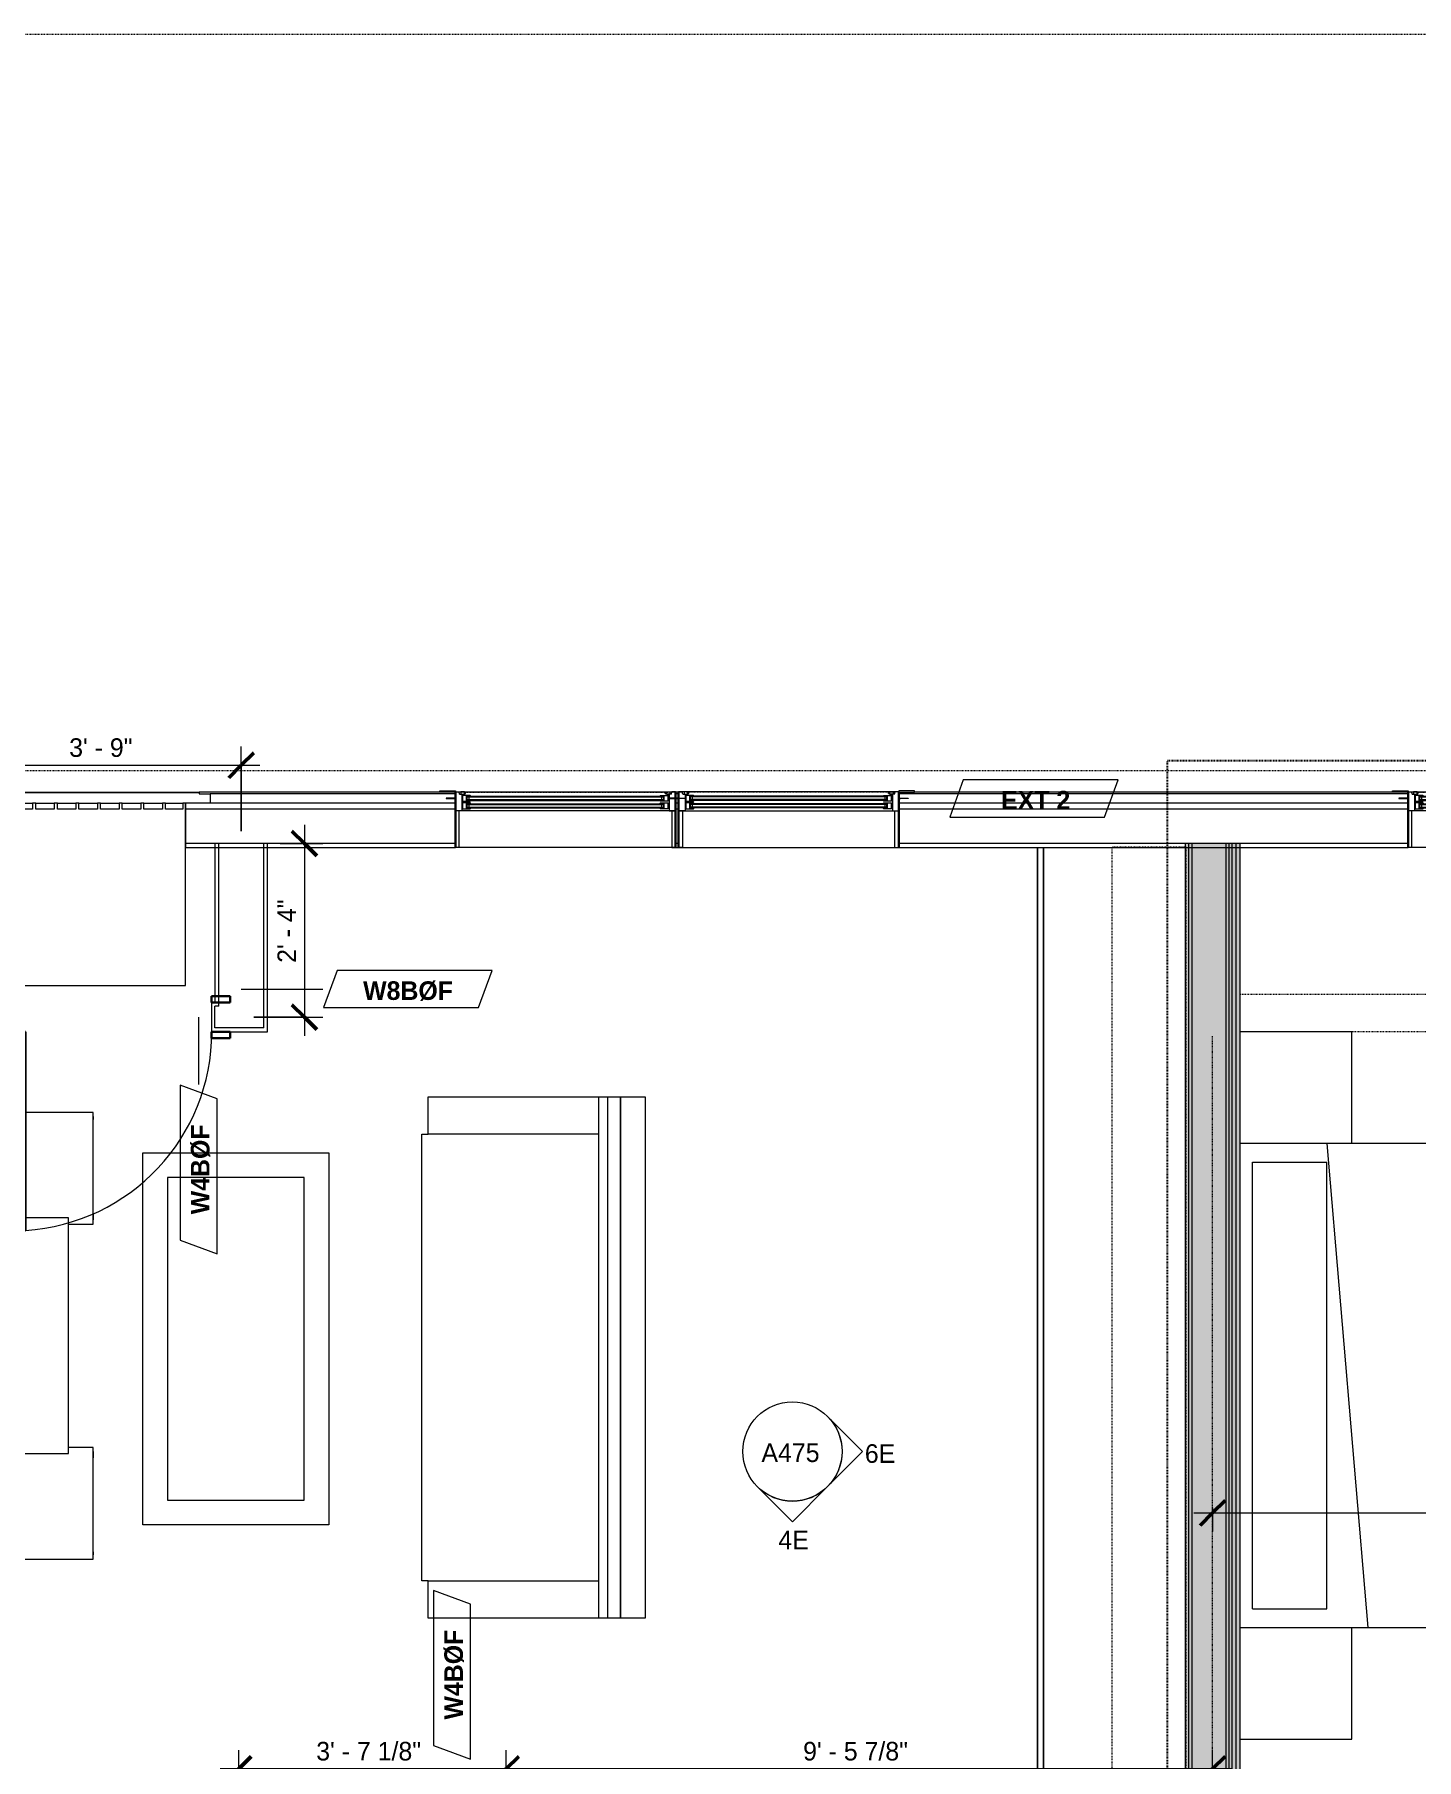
# Model space of a CAD drawing. Header units: inches. Extents: x -4010 to -1814, y 9846 to 12241.
# Drawn here: x -3125.5 to -2902.6, y 11962.7 to 12240.7 of the extents above; entities that cross this region are included whole.
import ezdxf

# ---------------------------------------------------------------- set-up
doc = ezdxf.new("R2010")
doc.units = ezdxf.units.IN
doc.header["$MEASUREMENT"] = 0
for name, pattern in [('Aligning Line 1_8_', [0.25, 0.125, -0.125]), ('Aligning Line 1_8__2_', [0.25, 0.125, -0.125]), ('Dash', [0.25, 0.125, -0.125]), ('Dash 3_32_', [0.1875, 0.09375, -0.09375]), ('Dash_2_', [0.25, 0.125, -0.125])]:
    doc.linetypes.add(name, pattern=pattern)
for name, color, linetype, lineweight in [('0-1', 7, 'Continuous', 5), ('0-2', 7, 'Continuous', 9), ('A-ANNO-DIMS', 211, 'Continuous', 9), ('A-ANNO-DIMS-32', 211, 'Continuous', 9), ('A-DETL-1', 90, 'Dash 3_32_', 18), ('A-DETL-GENF-HDLN-1', 7, 'Dash', 9), ('A-DETL-GENF-HDLN-2', 1, 'Continuous', 18), ('A-DOOR-3', 31, 'Continuous', 9), ('A-DOOR-4', 31, 'Continuous', 30), ('A-DOOR-FRAM-3', 31, 'Continuous', 30), ('A-GENM-1', 7, 'Continuous', 9), ('A-GLAZ', 151, 'Continuous', 18), ('A-GLAZ-1', 10, 'Continuous', 30), ('A-GLAZ-2', 7, 'Continuous', 9), ('A-WALL', 113, 'Continuous', 18), ('A-WALL-1', 7, 'Continuous', 9), ('A-WALL-2', 250, 'Continuous', 18), ('A-WALL-3', 113, 'Continuous', 9), ('A-WALL-IDEN', 211, 'Continuous', 9), ('G-ANNO-SYMB', 111, 'Aligning Line 1_8_', 9), ('G-ANNO-SYMB-2', 147, 'Aligning Line 1_8__2_', 9), ('G-ANNO-SYMB-3', 111, 'Continuous', 9), ('I-FURN', 30, 'Continuous', 9), ('I-FURN-HDLN', 30, 'Dash', 9), ('I-WALL-1', 21, 'Continuous', 18), ('I-WALL-2', 241, 'Continuous', 5), ('I-WALL-3', 7, 'Continuous', 9), ('I-WALL-4', 2, 'Continuous', 9), ('Q-CASE', 31, 'Continuous', 9), ('Q-CASE-HDLN', 31, 'Dash', 9)]:
    doc.layers.add(name, color=color, linetype=linetype, lineweight=lineweight)
doc.layers.add('0-4', color=50, linetype='Dash_2_')
doc.styles.add('Century Gothic', font='ufonts.com_century-gothic.ttf', dxfattribs={"height": 3})
doc.styles.add('Century Gothic_B_1', font='GOTHICB.TTF', dxfattribs={"height": 3})
doc.dimstyles.new('OD_1__HACK_2', dxfattribs={"dimscale": 12, "dimtxt": 3.132505, "dimasz": 0.333333, "dimexe": 0.25, "dimexo": 0.166667, "dimgap": 0.041667, "dimtad": 1, "dimdec": 4, "dimrnd": 0.0625, "dimzin": 3, "dimdsep": 46, "dimlunit": 4, "dimtxsty": 'Century Gothic', "dimblk1": 'OBLIQUE', "dimblk2": 'OBLIQUE', "dimsah": 1, "dimcen": 0.09, "dimdle": 0.25, "dimazin": 0, "dimtfac": 1, "dimtdec": 4, "dimtix": 1, "dimtmove": 0, "dimatfit": 3, "dimfxl": 1, "dimtvp": 1, "dimtfill": 1, "dimfrac": 2, "dimtolj": 1, "dimtzin": 0, "dimarcsym": 2})
doc.dimstyles.new('OD_1__HACK_2_1', dxfattribs={"dimscale": 12, "dimtxt": 3.132505, "dimasz": 0.333333, "dimexe": 0.25, "dimexo": 0.166667, "dimgap": 0.041667, "dimtad": 1, "dimdec": 4, "dimrnd": 0.0625, "dimzin": 3, "dimdsep": 46, "dimlunit": 4, "dimtxsty": 'Century Gothic', "dimblk1": 'OBLIQUE', "dimblk2": 'OBLIQUE', "dimsah": 1, "dimcen": 0.09, "dimdle": 0.25, "dimazin": 0, "dimtfac": 1, "dimtdec": 4, "dimtix": 1, "dimtmove": 0, "dimatfit": 3, "dimfxl": 1, "dimtvp": 1, "dimtfill": 1, "dimfrac": 2, "dimtolj": 1, "dimtzin": 0, "dimarcsym": 2})

# ---------------------------------------------------------------- blocks, each defined once
blk = doc.blocks.new('Window-Double_Hung-Marvin-Essential - ESDH3066 - 2nd Floor-3033825-UNIT PLANS - 2ND _ 3RD FLOOR')
at = {"layer": 'A-DETL-GENF-HDLN-1'}
blk.add_line((16.1, 4.47), (-16.5, 4.47), dxfattribs=at)
at = {"layer": 'A-DETL-GENF-HDLN-2'}
for p, q in [((-19.25, 3.48), (-19.25, 3.44)), ((-17.75, 3.48), (-19.25, 3.48)), ((-19.25, 3.44), (-17.9, 3.44)), ((-17.9, 3.44), (-17.9, 3.33)), ((-17.9, 3.33), (-17.75, 3.33)), ((-17.75, 4.53), (-17.16, 4.53)), ((-17.75, 4.53), (-17.75, 1.44)), ((-17.08, 4.12), (-17.16, 4.53)), ((-17.08, 4.12), (-16.19, 4.12)), ((-16.85, 4.5), (-16.85, 4.12)), ((-16.3, 4.5), (-16.85, 4.5)), ((-16.38, 4.02), (-16.72, 4.02)), ((-16.72, 4.02), (-16.72, 1.44)), ((-15.34, 3.94), (-16.56, 3.94)), ((-16.56, 3), (-16.56, 3.94)), ((-16.56, 3), (-15.34, 3)), ((-16.38, 4.12), (-16.38, 4.02)), ((-16.3, 4.26), (-16.3, 4.5)), ((-16.18, 4.26), (-16.3, 4.26)), ((-16.19, 4.22), (-16.1, 4.22)), ((-16.19, 4.12), (-16.19, 4.22)), ((-16.18, 4.47), (-16.1, 4.47)), ((-16.18, 4.47), (-16.18, 4.26)), ((-16.1, 4.22), (-16.1, 4.47)), ((-15.94, 3.12), (-15.94, 3.84)), ((-15.94, 3.84), (-15.28, 3.84)), ((-15.28, 3.12), (-15.94, 3.12)), ((-15.84, 3.13), (-15.84, 3.82)), ((-15.54, 3.26), (-15.54, 3.7)), ((-15.34, 3.94), (-15.28, 3.88)), ((-15.34, 3), (-15.28, 3.06)), ((-15.28, 3.84), (-15.28, 3.88)), ((-15.28, 3.06), (-15.28, 3.12)), ((15.34, 3.94), (15.28, 3.88)), ((15.28, 3.84), (15.28, 3.88)), ((15.94, 3.84), (15.28, 3.84)), ((15.28, 3.06), (15.28, 3.12)), ((15.28, 3.12), (15.94, 3.12)), ((15.34, 3), (15.28, 3.06)), ((15.34, 3.94), (16.56, 3.94)), ((16.56, 3), (15.34, 3)), ((15.54, 3.26), (15.54, 3.7)), ((15.84, 3.13), (15.84, 3.82)), ((15.94, 3.12), (15.94, 3.84)), ((16.18, 4.47), (16.1, 4.47)), ((16.1, 4.22), (16.1, 4.47)), ((16.19, 4.22), (16.1, 4.22)), ((16.18, 4.47), (16.18, 4.26)), ((16.18, 4.26), (16.3, 4.26)), ((16.19, 4.12), (16.19, 4.22)), ((17.08, 4.12), (16.19, 4.12)), ((16.3, 4.26), (16.3, 4.5)), ((16.3, 4.5), (16.85, 4.5)), ((16.38, 4.12), (16.38, 4.02)), ((16.38, 4.02), (16.72, 4.02)), ((16.56, 3), (16.56, 3.94)), ((16.72, 4.02), (16.72, 1.44)), ((16.85, 4.5), (16.85, 4.12)), ((17.08, 4.12), (17.16, 4.53)), ((17.75, 4.53), (17.16, 4.53)), ((17.75, 4.53), (17.75, 1.44)), ((17.75, 3.48), (19.25, 3.48)), ((17.9, 3.33), (17.75, 3.33)), ((17.9, 3.44), (17.9, 3.33)), ((19.25, 3.44), (17.9, 3.44)), ((19.25, 3.48), (19.25, 3.44)), ((-16.72, 1.44), (-17.75, 1.44)), ((-17.13, 1.41), (-17.13, -4.44)), ((-15.34, 2.72), (-16.56, 2.72)), ((-16.56, 1.78), (-16.56, 2.72)), ((-16.56, 1.78), (-15.34, 1.78)), ((-15.94, 1.9), (-15.94, 2.62)), ((-15.94, 2.62), (-15.28, 2.62)), ((-15.28, 1.9), (-15.94, 1.9)), ((-15.84, 1.91), (-15.84, 2.6)), ((-15.54, 2.04), (-15.54, 2.48)), ((-15.34, 2.72), (-15.28, 2.66)), ((-15.34, 1.78), (-15.28, 1.84)), ((-15.28, 2.62), (-15.28, 2.66)), ((-15.28, 1.84), (-15.28, 1.9)), ((15.34, 2.72), (15.28, 2.66)), ((15.28, 2.62), (15.28, 2.66)), ((15.94, 2.62), (15.28, 2.62)), ((15.28, 1.84), (15.28, 1.9)), ((15.28, 1.9), (15.94, 1.9)), ((15.34, 1.78), (15.28, 1.84)), ((15.34, 2.72), (16.56, 2.72)), ((16.56, 1.78), (15.34, 1.78)), ((15.54, 2.04), (15.54, 2.48)), ((15.84, 1.91), (15.84, 2.6)), ((15.94, 1.9), (15.94, 2.62)), ((16.56, 1.78), (16.56, 2.72)), ((16.72, 1.44), (17.75, 1.44)), ((17.12, -4.44), (17.12, 1.41)), ((-17.13, -4.44), (-17.75, -4.44)), ((17.12, -4.44), (17.75, -4.44))]:
    blk.add_line(p, q, dxfattribs=at)
at = {"layer": 'A-GLAZ'}
for p, q in [((15.84, 3.82), (-15.84, 3.82)), ((15.84, 3.7), (-15.84, 3.7)), ((15.84, 3.26), (-15.84, 3.26)), ((15.84, 3.13), (-15.84, 3.13)), ((15.84, 2.6), (-15.84, 2.6)), ((15.84, 2.48), (-15.84, 2.48)), ((15.84, 2.04), (-15.84, 2.04)), ((15.84, 1.91), (-15.84, 1.91))]:
    blk.add_line(p, q, dxfattribs=at)
at = {"layer": 'A-GLAZ-1'}
for p, q in [((-17.75, 4.53), (-17.75, 1.44)), ((17.75, 1.44), (17.75, 4.53)), ((-17.75, 1.41), (-17.75, -4.44)), ((17.75, -4.44), (17.75, 1.41))]:
    blk.add_line(p, q, dxfattribs=at)
at = {"layer": 'A-GLAZ-2'}
for p, q in [((17.75, 4.53), (-17.75, 4.53)), ((20.27, 4.69), (17.75, 4.69)), ((17.75, 4.69), (17.75, 4.53)), ((17.75, 4.44), (20.27, 4.44)), ((20.27, 4.44), (20.27, 4.69)), ((-17.75, 1.44), (17.75, 1.44)), ((-17.75, -4.44), (17.75, -4.44))]:
    blk.add_line(p, q, dxfattribs=at)
blk = doc.blocks.new('Perforated Panel at Magic-Pak - hvac panel - 3rd floor-2505074-UNIT PLANS - 2ND _ 3RD FLOOR')
at = {"layer": 'A-GLAZ-2'}
for p, q in [((-19.01, -4.37), (19.01, -4.37)), ((-19.01, -4.44), (-19.01, -4.37)), ((19.01, -4.44), (-19.01, -4.44)), ((19.01, -4.37), (19.01, -4.44))]:
    blk.add_line(p, q, dxfattribs=at)
blk = doc.blocks.new('V-Series_EWC4_SPVU_RFA_2015 - 2ND AND 3RD FLOOR-2226480-UNIT PLANS - 2ND _ 3RD FLOOR')
at = {"layer": 'A-GENM-1'}
for p, q in [((-3829.54, 11737.59), (-3858.97, 11737.59)), ((-3858.97, 11737.59), (-3858.97, 11737.15)), ((-3858.97, 11734.36), (-3858.97, 11737.15)), ((-3858.97, 11737.15), (-3857.97, 11737.15)), ((-3857.97, 11737.15), (-3857.97, 11734.36)), ((-3829.54, 11709.71), (-3829.54, 11737.59)), ((-3857.97, 11734.36), (-3858.97, 11734.36)), ((-3858.97, 11734.36), (-3858.97, 11733.86)), ((-3858.97, 11730.87), (-3858.97, 11733.86)), ((-3858.97, 11733.86), (-3857.97, 11733.86)), ((-3857.97, 11733.86), (-3857.97, 11730.87)), ((-3857.97, 11730.87), (-3858.97, 11730.87)), ((-3858.97, 11730.87), (-3858.97, 11730.37)), ((-3858.97, 11727.39), (-3858.97, 11730.37)), ((-3858.97, 11730.37), (-3857.97, 11730.37)), ((-3857.97, 11730.37), (-3857.97, 11727.39)), ((-3857.97, 11727.39), (-3858.97, 11727.39)), ((-3858.97, 11727.39), (-3858.97, 11726.89)), ((-3858.97, 11723.9), (-3858.97, 11726.89)), ((-3858.97, 11726.89), (-3857.97, 11726.89)), ((-3857.97, 11726.89), (-3857.97, 11723.9)), ((-3857.97, 11723.9), (-3858.97, 11723.9)), ((-3858.97, 11723.9), (-3858.97, 11723.4)), ((-3858.97, 11720.42), (-3858.97, 11723.4)), ((-3858.97, 11723.4), (-3857.97, 11723.4)), ((-3857.97, 11723.4), (-3857.97, 11720.42)), ((-3857.97, 11720.42), (-3858.97, 11720.42)), ((-3858.97, 11720.42), (-3858.97, 11719.92)), ((-3858.97, 11716.93), (-3858.97, 11719.92)), ((-3858.97, 11719.92), (-3857.97, 11719.92)), ((-3857.97, 11719.92), (-3857.97, 11716.93)), ((-3857.97, 11716.93), (-3858.97, 11716.93)), ((-3858.97, 11716.93), (-3858.97, 11716.43)), ((-3858.97, 11713.45), (-3858.97, 11716.43)), ((-3858.97, 11716.43), (-3857.97, 11716.43)), ((-3857.97, 11716.43), (-3857.97, 11713.45)), ((-3857.97, 11713.45), (-3858.97, 11713.45)), ((-3858.97, 11713.45), (-3858.97, 11712.95)), ((-3858.97, 11710.15), (-3858.97, 11712.95)), ((-3858.97, 11712.95), (-3857.97, 11712.95)), ((-3857.97, 11712.95), (-3857.97, 11710.15)), ((-3857.97, 11710.15), (-3858.97, 11710.15)), ((-3858.97, 11710.15), (-3858.97, 11709.71)), ((-3858.97, 11709.71), (-3829.54, 11709.71))]:
    blk.add_line(p, q, dxfattribs=at)
blk = doc.blocks.new('Window-Double_Hung-Marvin-Essential - ESDH3066 - 2nd Floor-3033827-UNIT PLANS - 2ND _ 3RD FLOOR')
at = {"layer": 'A-DETL-GENF-HDLN-1'}
blk.add_line((16.1, -4.47), (-16.5, -4.47), dxfattribs=at)
at = {"layer": 'A-DETL-GENF-HDLN-2'}
for p, q in [((-17.13, 4.44), (-17.75, 4.44)), ((-17.13, -1.41), (-17.13, 4.44)), ((17.12, 4.44), (17.75, 4.44)), ((17.12, 4.44), (17.12, -1.41)), ((-16.72, -1.44), (-17.75, -1.44)), ((-17.75, -4.53), (-17.75, -1.44)), ((-16.72, -4.02), (-16.72, -1.44)), ((-16.56, -1.78), (-15.34, -1.78)), ((-16.56, -1.78), (-16.56, -2.72)), ((-15.34, -2.72), (-16.56, -2.72)), ((-15.28, -1.9), (-15.94, -1.9)), ((-15.94, -1.9), (-15.94, -2.62)), ((-15.94, -2.62), (-15.28, -2.62)), ((-15.84, -1.91), (-15.84, -2.6)), ((-15.54, -2.04), (-15.54, -2.48)), ((-15.34, -1.78), (-15.28, -1.84)), ((-15.34, -2.72), (-15.28, -2.66)), ((-15.28, -1.84), (-15.28, -1.9)), ((-15.28, -2.62), (-15.28, -2.66)), ((15.34, -1.78), (15.28, -1.84)), ((15.28, -1.84), (15.28, -1.9)), ((15.28, -1.9), (15.94, -1.9)), ((15.28, -2.62), (15.28, -2.66)), ((15.94, -2.62), (15.28, -2.62)), ((15.34, -2.72), (15.28, -2.66)), ((16.56, -1.78), (15.34, -1.78)), ((15.34, -2.72), (16.56, -2.72)), ((15.54, -2.04), (15.54, -2.48)), ((15.84, -1.91), (15.84, -2.6)), ((15.94, -1.9), (15.94, -2.62)), ((16.56, -1.78), (16.56, -2.72)), ((16.72, -4.02), (16.72, -1.44)), ((16.72, -1.44), (17.75, -1.44)), ((17.75, -4.53), (17.75, -1.44)), ((-19.25, -3.48), (-19.25, -3.44)), ((-19.25, -3.44), (-17.9, -3.44)), ((-17.75, -3.48), (-19.25, -3.48)), ((-17.9, -3.44), (-17.9, -3.33)), ((-17.9, -3.33), (-17.75, -3.33)), ((-17.75, -4.53), (-17.16, -4.53)), ((-17.08, -4.12), (-17.16, -4.53)), ((-17.08, -4.12), (-16.19, -4.12)), ((-16.85, -4.5), (-16.85, -4.12)), ((-16.3, -4.5), (-16.85, -4.5)), ((-16.38, -4.02), (-16.72, -4.02)), ((-16.56, -3), (-15.34, -3)), ((-16.56, -3), (-16.56, -3.94)), ((-15.34, -3.94), (-16.56, -3.94)), ((-16.38, -4.12), (-16.38, -4.02)), ((-16.18, -4.26), (-16.3, -4.26)), ((-16.3, -4.26), (-16.3, -4.5)), ((-16.19, -4.12), (-16.19, -4.22)), ((-16.19, -4.22), (-16.1, -4.22)), ((-16.18, -4.47), (-16.18, -4.26)), ((-16.18, -4.47), (-16.1, -4.47)), ((-16.1, -4.22), (-16.1, -4.47)), ((-15.28, -3.12), (-15.94, -3.12)), ((-15.94, -3.12), (-15.94, -3.84)), ((-15.94, -3.84), (-15.28, -3.84)), ((-15.84, -3.13), (-15.84, -3.82)), ((-15.54, -3.26), (-15.54, -3.7)), ((-15.34, -3), (-15.28, -3.06)), ((-15.34, -3.94), (-15.28, -3.88)), ((-15.28, -3.06), (-15.28, -3.12)), ((-15.28, -3.84), (-15.28, -3.88)), ((15.34, -3), (15.28, -3.06)), ((15.28, -3.06), (15.28, -3.12)), ((15.28, -3.12), (15.94, -3.12)), ((15.28, -3.84), (15.28, -3.88)), ((15.94, -3.84), (15.28, -3.84)), ((15.34, -3.94), (15.28, -3.88)), ((16.56, -3), (15.34, -3)), ((15.34, -3.94), (16.56, -3.94)), ((15.54, -3.26), (15.54, -3.7)), ((15.84, -3.13), (15.84, -3.82)), ((15.94, -3.12), (15.94, -3.84)), ((16.19, -4.22), (16.1, -4.22)), ((16.1, -4.22), (16.1, -4.47)), ((16.18, -4.47), (16.1, -4.47)), ((16.18, -4.47), (16.18, -4.26)), ((16.18, -4.26), (16.3, -4.26)), ((17.08, -4.12), (16.19, -4.12)), ((16.19, -4.12), (16.19, -4.22)), ((16.3, -4.26), (16.3, -4.5)), ((16.3, -4.5), (16.85, -4.5)), ((16.38, -4.12), (16.38, -4.02)), ((16.38, -4.02), (16.72, -4.02)), ((16.56, -3), (16.56, -3.94)), ((16.85, -4.5), (16.85, -4.12)), ((17.08, -4.12), (17.16, -4.53)), ((17.75, -4.53), (17.16, -4.53)), ((17.9, -3.33), (17.75, -3.33)), ((17.75, -3.48), (19.25, -3.48)), ((17.9, -3.44), (17.9, -3.33)), ((19.25, -3.44), (17.9, -3.44)), ((19.25, -3.48), (19.25, -3.44))]:
    blk.add_line(p, q, dxfattribs=at)
at = {"layer": 'A-GLAZ'}
for p, q in [((15.84, -1.91), (-15.84, -1.91)), ((15.84, -2.04), (-15.84, -2.04)), ((15.84, -2.48), (-15.84, -2.48)), ((15.84, -2.6), (-15.84, -2.6)), ((15.84, -3.13), (-15.84, -3.13)), ((15.84, -3.26), (-15.84, -3.26)), ((15.84, -3.7), (-15.84, -3.7)), ((15.84, -3.82), (-15.84, -3.82))]:
    blk.add_line(p, q, dxfattribs=at)
at = {"layer": 'A-GLAZ-1'}
for p, q in [((-17.75, -1.41), (-17.75, 4.44)), ((17.75, 4.44), (17.75, -1.41)), ((-17.75, -4.53), (-17.75, -1.44)), ((17.75, -1.44), (17.75, -4.53))]:
    blk.add_line(p, q, dxfattribs=at)
at = {"layer": 'A-GLAZ-2'}
for p, q in [((-17.75, 4.44), (17.75, 4.44)), ((-17.75, -1.44), (17.75, -1.44)), ((17.75, -4.53), (-17.75, -4.53)), ((17.75, -4.44), (20.27, -4.44)), ((17.75, -4.69), (17.75, -4.53)), ((20.27, -4.69), (17.75, -4.69)), ((20.27, -4.44), (20.27, -4.69))]:
    blk.add_line(p, q, dxfattribs=at)
blk = doc.blocks.new('CTR - 1st Phase - Shell_rvt-1-UNIT PLANS - 2ND _ 3RD FLOOR')
at = {"layer": 'A-WALL-1'}
for p, q in [((-3097.16, 12116.84), (-3101.12, 12116.84)), ((-3101.12, 12116.84), (-3101.12, 12109.71)), ((-3060.14, 12118.59), (-3098.91, 12118.59)), ((-3098.91, 12118.53), (-3098.91, 12118.34)), ((-3098.91, 12118.34), (-3097.16, 12118.34)), ((-3097.16, 12118.34), (-3097.16, 12116.84)), ((-3021.61, 12118.59), (-3022.11, 12118.59)), ((-2906.53, 12118.59), (-2983.59, 12118.59)), ((-3057.61, 12115.56), (-3057.61, 12115.59)), ((-3022.11, 12115.59), (-3022.11, 12115.56)), ((-3021.61, 12115.56), (-3021.61, 12115.59)), ((-2986.11, 12115.59), (-2986.11, 12115.56)), ((-2904.01, 12115.56), (-2904.01, 12115.59)), ((-3101.12, 12109.71), (-3057.61, 12109.71)), ((-3022.11, 12109.71), (-3021.61, 12109.71)), ((-2986.11, 12109.71), (-2904.01, 12109.71))]:
    blk.add_line(p, q, dxfattribs=at)
at = {"layer": 'A-WALL-2'}
for p, q in [((-3057.61, 12118.34), (-3097.16, 12118.34)), ((-3057.61, 12116.84), (-3097.16, 12116.84)), ((-3021.61, 12118.34), (-3022.11, 12118.34)), ((-3021.61, 12116.84), (-3022.11, 12116.84)), ((-2904.01, 12118.34), (-2986.11, 12118.34)), ((-2904.01, 12116.84), (-2986.11, 12116.84)), ((-3057.61, 12115.84), (-3101.12, 12115.84)), ((-3021.61, 12115.84), (-3022.11, 12115.84)), ((-2904.01, 12115.84), (-2986.11, 12115.84)), ((-3057.61, 12110.34), (-3101.12, 12110.34)), ((-3021.61, 12110.34), (-3022.11, 12110.34)), ((-2904.01, 12110.34), (-2986.11, 12110.34))]:
    blk.add_line(p, q, dxfattribs=at)
at = {"layer": '0-2'}
for name, p, rotation in [('Perforated Panel at Magic-Pak - hvac panel - 3rd floor-2505074-UNIT PLANS - 2ND _ 3RD FLOOR', (-3117.92, 12114.15), 180), ('V-Series_EWC4_SPVU_RFA_2015 - 2ND AND 3RD FLOOR-2226480-UNIT PLANS - 2ND _ 3RD FLOOR', (-14838.71, 8257.87), 269.9999999999999), ('Window-Double_Hung-Marvin-Essential - ESDH3066 - 2nd Floor-3033827-UNIT PLANS - 2ND _ 3RD FLOOR', (-3039.86, 12114.15), 180), ('Window-Double_Hung-Marvin-Essential - ESDH3066 - 2nd Floor-3033827-UNIT PLANS - 2ND _ 3RD FLOOR', (-2886.26, 12114.15), 180)]:
    blk.add_blockref(name, p, dxfattribs=dict(at, rotation=rotation))
blk.add_blockref('Window-Double_Hung-Marvin-Essential - ESDH3066 - 2nd Floor-3033825-UNIT PLANS - 2ND _ 3RD FLOOR', (-3003.86, 12114.15), dxfattribs=at)
blk = doc.blocks.new('CTR - 1st Phase - Common Walls_rvt-1-UNIT PLANS - 2ND _ 3RD FLOOR')
at = {"layer": 'I-WALL-1'}
blk.add_hatch(color=256, dxfattribs=at).paths.add_polyline_path([(-2939.96, 11725.36), (-2939.34, 11725.36), (-2939.34, 12110.34), (-2939.96, 12110.34), (-2939.96, 11726.32)], flags=0)
at = {"layer": 'I-WALL-2'}
for points in [[(-2938.84, 11724.74), (-2938.84, 12110.34), (-2939.34, 12110.34), (-2939.34, 11724.74)], [(-2938.84, 11724.74), (-2933.34, 11724.74), (-2933.34, 12110.34), (-2938.84, 12110.34), (-2938.84, 11725.36)], [(-2933.34, 11724.74), (-2932.84, 11724.74), (-2932.84, 12110.34), (-2933.34, 12110.34), (-2933.34, 11725.36)], [(-2932.84, 11724.74), (-2932.34, 11724.74), (-2932.34, 12110.34), (-2932.84, 12110.34), (-2932.84, 11725.36)], [(-2932.34, 11724.74), (-2931.71, 11724.74), (-2931.71, 12110.34), (-2932.34, 12110.34), (-2932.34, 11725.36)], [(-2931.71, 11725.36), (-2931.09, 11725.36), (-2931.09, 12110.34), (-2931.71, 12110.34), (-2931.71, 11726.32)]]:
    blk.add_hatch(color=256, dxfattribs=at).paths.add_polyline_path(points, flags=0)
at = {"layer": 'A-WALL-2'}
for p, q in [((-2939.34, 11725.36), (-2939.34, 12110.34)), ((-2938.84, 11725.36), (-2938.84, 12110.34)), ((-2933.34, 11725.36), (-2933.34, 12110.34)), ((-2932.84, 11725.36), (-2932.84, 12110.34)), ((-2932.34, 11725.36), (-2932.34, 12110.34)), ((-2931.71, 11725.36), (-2931.71, 12110.34))]:
    blk.add_line(p, q, dxfattribs=at)
at = {"layer": 'I-WALL-3'}
for p, q in [((-2939.96, 12110.34), (-2939.96, 11761.49)), ((-2931.09, 12110.34), (-2939.96, 12110.34)), ((-2931.09, 11852.34), (-2931.09, 12110.34))]:
    blk.add_line(p, q, dxfattribs=at)
blk = doc.blocks.new('CTR - 1st Phase - Structure_rvt-1-UNIT PLANS - 2ND _ 3RD FLOOR')
at = {"layer": 'G-ANNO-SYMB-2'}
blk.add_line((-1904.06, 12122.03), (-3864.19, 12122.03), dxfattribs=at)
blk = doc.blocks.new('Entertainment_Center_14771 - Entertainment_Center_14771-3403083-UNIT PLANS - 2ND _ 3RD FLOOR')
at = {"layer": 'I-FURN'}
for p, q in [((-18, 10), (-36, 10)), ((-36, 10), (-36, -6)), ((-34.85, 10.03), (-35.34, 10.03)), ((-35.34, 10.03), (-35.34, 10)), ((-34.85, 10), (-34.85, 10.03)), ((-18.66, 10.03), (-19.66, 10.03)), ((-19.66, 10.03), (-19.66, 10)), ((-18.66, 10), (-18.66, 10.03)), ((-18, 6), (-18, 10)), ((36, 10), (18, 10)), ((18, 10), (18, 6)), ((18.66, 10.03), (18.66, 10)), ((19.66, 10.03), (18.66, 10.03)), ((19.66, 10), (19.66, 10.03)), ((35.34, 10.03), (34.85, 10.03)), ((34.85, 10.03), (34.85, 10)), ((35.34, 10), (35.34, 10.03)), ((36, -6), (36, 10)), ((19, 6), (-19, 6)), ((-19, 6), (-19, -6)), ((19, -6), (19, 6)), ((-36, -6), (-19, -6)), ((-36, -6.12), (-36, -6)), ((-36, -6), (-19, -6)), ((-19, -6.12), (-36, -6.12)), ((-19, -6), (19, -6)), ((-19, -6.12), (-19, -6)), ((-19, -6), (19, -6)), ((19, -6.12), (-19, -6.12)), ((19, -6), (36, -6)), ((19, -6), (19, -6.12)), ((19, -6), (36, -6)), ((36, -6.12), (19, -6.12)), ((36, -6.12), (36, -6))]:
    blk.add_line(p, q, dxfattribs=at)
blk = doc.blocks.new('Couch-Both_Arms-Generic - 1-1372852-UNIT PLANS - 2ND _ 3RD FLOOR')
at = {"layer": 'I-FURN'}
for p, q in [((-42, 17.5), (-36, 17.5)), ((-42, -10), (-42, 17.5)), ((-36, 18.5), (36, 18.5)), ((-36, 17.5), (-36, 18.5)), ((-36, 17.5), (-36, -10)), ((36, 18.5), (36, 17.5)), ((36, 17.5), (42, 17.5)), ((36, -10), (36, 17.5)), ((42, 17.5), (42, -10)), ((-42, -10), (42, -10)), ((-42, -13.5), (-42, -10)), ((42, -10), (42, -13.5)), ((-42, -11.5), (42, -11.5)), ((-42, -13.5), (42, -13.5)), ((-42, -17.5), (-42, -13.5)), ((42, -13.5), (-42, -13.5)), ((42, -13.5), (42, -17.5)), ((42, -17.5), (-42, -17.5))]:
    blk.add_line(p, q, dxfattribs=at)
blk = doc.blocks.new('Table-Coffee - one-1372853-UNIT PLANS - 2ND _ 3RD FLOOR')
at = {"layer": 'I-FURN'}
for p, q in [((-29.28, 11.25), (30.72, 11.25)), ((-29.28, -18.75), (-29.28, 11.25)), ((30.72, 11.25), (30.72, -18.75)), ((26.72, 7.25), (-25.28, 7.25)), ((-25.28, 7.25), (-25.28, -14.75)), ((26.72, -14.75), (26.72, 7.25)), ((-25.28, -14.75), (26.72, -14.75)), ((30.72, -18.75), (-29.28, -18.75))]:
    blk.add_line(p, q, dxfattribs=at)
blk = doc.blocks.new('SWING - SINGLE - FLUSH - 32_ x 80_ - MAGIC PAK DOOR - ACOUSTICAL SEAL-3931467-UNIT PLANS - 2ND _ 3RD FLOOR')
at = {"layer": 'A-DOOR-3'}
blk.add_arc((16, 2.37), 32.07, 93.5759, 180, dxfattribs=at)
at = {"layer": 'A-DOOR-4'}
for p, q in [((14, 2.37), (14, 34.38)), ((16, 34.38), (14, 34.38)), ((16, 2.37), (16, 34.38)), ((16, 2.37), (14, 2.37))]:
    blk.add_line(p, q, dxfattribs=at)
at = {"layer": 'A-DOOR-FRAM-3'}
for p, q in [((-16, 3.37), (-19, 3.37)), ((-19, 3.37), (-19, 2.37)), ((-16, 2.37), (-16, 3.37)), ((19, 3.37), (16, 3.37)), ((16, 3.37), (16, 2.37)), ((19, 2.37), (19, 3.37)), ((-19, 2.37), (-16, 2.37)), ((16, 2.37), (19, 2.37)), ((-16, -2.38), (-19, -2.38)), ((-19, -2.38), (-19, -3.38)), ((-16, -3.38), (-16, -2.38)), ((19, -2.38), (16, -2.38)), ((16, -2.38), (16, -3.38)), ((19, -3.38), (19, -2.38)), ((-19, -3.38), (-16, -3.38)), ((16, -3.38), (19, -3.38))]:
    blk.add_line(p, q, dxfattribs=at)
blk = doc.blocks.new('OD_CW_Base Cabinet - OD_CW_Base Cabinet-V50-UNIT PLANS - 2ND _ 3RD FLOOR')
at = {"layer": 'Q-CASE'}
for p, q in [((0.74, 1), (191.34, 1)), ((191.34, 1), (0.74, 1)), ((0.74, 0), (191.34, 0)), ((191.34, 0), (0.74, 0))]:
    blk.add_line(p, q, dxfattribs=at)
blk = doc.blocks.new('OD_CW_Upper Cabinet - OD_CW_Upper Cabinet-3856838-UNIT PLANS - 2ND _ 3RD FLOOR')
at = {"layer": 'Q-CASE-HDLN'}
for p, q in [((191.34, 24), (0.74, 24)), ((0.74, 24), (0.74, 12)), ((191.34, 12), (191.34, 24)), ((0.74, 12), (191.34, 12))]:
    blk.add_line(p, q, dxfattribs=at)
blk = doc.blocks.new('Bed-Standard - King 78_ x 80_-V91-UNIT PLANS - 2ND _ 3RD FLOOR')
at = {"layer": 'I-FURN'}
for p, q in [((-28.31, 38.2), (-28.31, -41.8)), ((-25.31, 36.2), (-25.31, 24.2)), ((-25.31, 36.2), (46.69, 36.2)), ((46.69, 36.2), (46.69, 24.2)), ((49.69, -41.8), (49.69, 38.2)), ((49.69, 24.2), (-28.31, 17.63)), ((-25.31, 24.2), (46.69, 24.2)), ((-28.31, -41.8), (49.69, -41.8))]:
    blk.add_line(p, q, dxfattribs=at)
at = {"layer": 'I-FURN-HDLN'}
for p, q in [((-64.31, 38.2), (-64.31, -77.8)), ((67.69, -24.98), (67.69, 38.2)), ((73.69, -24.98), (73.69, 38.2)), ((73.69, -64.11), (73.69, -29.73)), ((67.69, -62.92), (67.69, -30.92)), ((73.69, -77.8), (73.69, -72.61)), ((-64.31, -77.8), (67.69, -77.8)), ((72.44, -77.8), (73.69, -77.8))]:
    blk.add_line(p, q, dxfattribs=at)
blk = doc.blocks.new('Table-Night Stand - 18_ x 18_ x 24_-V29-UNIT PLANS - 2ND _ 3RD FLOOR')
at = {"layer": 'I-FURN'}
for p, q in [((18.15, 0), (18.15, 18)), ((0.15, 0), (18.15, 0))]:
    blk.add_line(p, q, dxfattribs=at)
blk = doc.blocks.new('Table-Night Stand - 18_ x 18_ x 24_-V30-UNIT PLANS - 2ND _ 3RD FLOOR')
at = {"layer": 'I-FURN'}
for p, q in [((0.15, 18), (0.15, 0)), ((0.15, 0), (18.15, 0))]:
    blk.add_line(p, q, dxfattribs=at)
blk = doc.blocks.new('Elevation - Filled Arrow-152140-UNIT PLANS - 2ND _ 3RD FLOOR')
at = {"layer": 'G-ANNO-SYMB-3'}
for start, end in [(360, 180), (180, 360)]:
    blk.add_arc((0, 0), 0.25, start, end, dxfattribs=at)
blk = doc.blocks.new('Elevation - Filled Arrow-151867-UNIT PLANS - 2ND _ 3RD FLOOR')
at = {"layer": 'G-ANNO-SYMB-3'}
for p, q in [((0, 0.3536), (-0.1768, 0.1768)), ((0.1768, 0.1768), (0, 0.3536))]:
    blk.add_line(p, q, dxfattribs=at)
blk.add_arc((0, 0), 0.25, 45, 135, dxfattribs=at)
blk = doc.blocks.new('DIMBLOCK114-UNIT PLANS - 2ND _ 3RD FLOOR')
at = {"layer": 'A-ANNO-DIMS-32'}
for p, q in [((-2938.52, 12002.4), (-2798.52, 12002.4)), ((-2935.52, 12003.22), (-2935.52, 11999.4)), ((-2935.52, 12002.4), (-2935.52, 12003.22)), ((-2801.52, 12003.22), (-2801.52, 11999.4)), ((-2801.52, 12002.4), (-2801.52, 12003.22))]:
    blk.add_line(p, q, dxfattribs=at)
at = {"layer": 'A-ANNO-DIMS-32', "lineweight": 50}
for p, q in [((-2935.52, 12002.4), (-2937.52, 12000.4)), ((-2935.52, 12002.4), (-2933.52, 12004.4)), ((-2801.52, 12002.4), (-2803.52, 12000.4)), ((-2801.52, 12002.4), (-2799.52, 12004.4))]:
    blk.add_line(p, q, dxfattribs=at)
at = {"layer": 'A-ANNO-DIMS-32', "color": 0, "insert": (-2874.94, 12006.74), "char_height": 3, "width": 15.394, "attachment_point": 1, "line_spacing_factor": 0.984502, "style": 'Century Gothic', "bg_fill": 3, "box_fill_scale": 1.25, "bg_fill_color": 256, "bg_fill_true_color": 13158600, "bg_fill_transparency": 0}
blk.add_mtext('11\' - 2"', dxfattribs=at)
blk = doc.blocks.new('_Oblique')
at = {"color": 0, "linetype": 'ByBlock', "lineweight": -2}
blk.add_line((-0.5, -0.5), (0.5, 0.5), dxfattribs=at)
blk = doc.blocks.new('DIMBLOCK163-UNIT PLANS - 2ND _ 3RD FLOOR')
at = {"layer": 'A-ANNO-DIMS-32'}
for p, q in [((-3049.4, 11953.74), (-3049.4, 11964.16)), ((-2935.52, 11960.33), (-2935.52, 11964.16)), ((-2932.52, 11961.16), (-3049.4, 11961.16)), ((-3049.4, 11961.16), (-3049.4, 11953.74)), ((-2935.52, 11961.16), (-2935.52, 11960.33))]:
    blk.add_line(p, q, dxfattribs=at)
at = {"layer": 'A-ANNO-DIMS-32', "lineweight": 50}
for p, q in [((-3049.4, 11961.16), (-3051.4, 11959.16)), ((-3049.4, 11961.16), (-3047.4, 11963.16)), ((-2935.52, 11961.16), (-2937.52, 11959.16)), ((-2935.52, 11961.16), (-2933.52, 11963.16))]:
    blk.add_line(p, q, dxfattribs=at)
at = {"layer": 'A-ANNO-DIMS-32', "color": 0, "insert": (-3001.54, 11965.5), "char_height": 3, "width": 21.7784, "attachment_point": 1, "line_spacing_factor": 0.984502, "style": 'Century Gothic', "bg_fill": 3, "box_fill_scale": 1.25, "bg_fill_color": 256, "bg_fill_true_color": 13158600, "bg_fill_transparency": 0}
blk.add_mtext('9\' - 5 7/8"', dxfattribs=at)
blk = doc.blocks.new('DIMBLOCK164-UNIT PLANS - 2ND _ 3RD FLOOR')
at = {"layer": 'A-ANNO-DIMS-32'}
for p, q in [((-3092.52, 11913.12), (-3092.52, 11964.16)), ((-3049.4, 11953.74), (-3049.4, 11964.16)), ((-3049.4, 11961.16), (-3095.52, 11961.16)), ((-3092.52, 11961.16), (-3092.52, 11913.12)), ((-3049.4, 11961.16), (-3049.4, 11953.74))]:
    blk.add_line(p, q, dxfattribs=at)
at = {"layer": 'A-ANNO-DIMS-32', "lineweight": 50}
for p, q in [((-3092.52, 11961.16), (-3094.52, 11959.16)), ((-3092.52, 11961.16), (-3090.52, 11963.16)), ((-3049.4, 11961.16), (-3051.4, 11959.16)), ((-3049.4, 11961.16), (-3047.4, 11963.16))]:
    blk.add_line(p, q, dxfattribs=at)
at = {"layer": 'A-ANNO-DIMS-32', "color": 0, "insert": (-3080.04, 11965.5), "char_height": 3, "width": 21.7784, "attachment_point": 1, "line_spacing_factor": 0.984502, "style": 'Century Gothic', "bg_fill": 3, "box_fill_scale": 1.25, "bg_fill_color": 256, "bg_fill_true_color": 13158600, "bg_fill_transparency": 0}
blk.add_mtext('3\' - 7 1/8"', dxfattribs=at)
blk = doc.blocks.new('DIMBLOCK291-UNIT PLANS - 2ND _ 3RD FLOOR')
at = {"layer": 'A-ANNO-DIMS-32'}
for p, q in [((-3137.12, 12105.36), (-3137.12, 12125.94)), ((-3092.12, 12112.34), (-3092.12, 12125.94)), ((-3140.12, 12122.94), (-3089.12, 12122.94)), ((-3137.12, 12122.94), (-3137.12, 12105.36)), ((-3092.12, 12122.94), (-3092.12, 12112.34))]:
    blk.add_line(p, q, dxfattribs=at)
at = {"layer": 'A-ANNO-DIMS-32', "lineweight": 50}
for p, q in [((-3137.12, 12122.94), (-3135.12, 12124.94)), ((-3092.12, 12122.94), (-3090.12, 12124.94)), ((-3137.12, 12122.94), (-3139.12, 12120.94)), ((-3092.12, 12122.94), (-3094.12, 12120.94))]:
    blk.add_line(p, q, dxfattribs=at)
at = {"layer": 'A-ANNO-DIMS-32', "color": 0, "insert": (-3119.87, 12127.29), "char_height": 3, "width": 12.5897, "attachment_point": 1, "line_spacing_factor": 0.984502, "style": 'Century Gothic', "bg_fill": 3, "box_fill_scale": 1.25, "bg_fill_color": 256, "bg_fill_true_color": 13158600, "bg_fill_transparency": 0}
blk.add_mtext('3\' - 9"', dxfattribs=at)
blk = doc.blocks.new('DIMBLOCK317-UNIT PLANS - 2ND _ 3RD FLOOR')
at = {"layer": 'A-ANNO-DIMS-32', "lineweight": 50}
for p, q in [((-3081.95, 12110.34), (-3083.95, 12112.34)), ((-3081.95, 12110.34), (-3079.95, 12108.34)), ((-3081.95, 12082.34), (-3083.95, 12084.34)), ((-3081.95, 12082.34), (-3079.95, 12080.34))]:
    blk.add_line(p, q, dxfattribs=at)
at = {"layer": 'A-ANNO-DIMS-32'}
for p, q in [((-3081.95, 12113.34), (-3081.95, 12079.34)), ((-3085.87, 12110.34), (-3078.95, 12110.34)), ((-3081.95, 12110.34), (-3085.87, 12110.34)), ((-3090.12, 12082.34), (-3078.95, 12082.34)), ((-3081.95, 12082.34), (-3090.12, 12082.34))]:
    blk.add_line(p, q, dxfattribs=at)
at = {"layer": 'A-ANNO-DIMS-32', "color": 0, "insert": (-3086.29, 12091.09), "char_height": 3, "width": 12.5897, "attachment_point": 1, "rotation": 90, "line_spacing_factor": 0.984502, "style": 'Century Gothic', "bg_fill": 3, "box_fill_scale": 1.25, "bg_fill_color": 256, "bg_fill_true_color": 13158600, "bg_fill_transparency": 0}
blk.add_mtext('2\' - 4"', dxfattribs=at)
blk = doc.blocks.new('Wall Tag - Arch Wall-3956453-UNIT PLANS - 2ND _ 3RD FLOOR')
at = {"layer": 'A-WALL-IDEN'}
for p, q in [((-0.3561, 0.0937), (-0.4244, -0.0937)), ((0.4244, 0.0937), (-0.3561, 0.0937)), ((0.3561, -0.0937), (0.4244, 0.0937)), ((-0.4244, -0.0937), (0.3561, -0.0937))]:
    blk.add_line(p, q, dxfattribs=at)

msp = doc.modelspace()

# ---------------------------------------------------------------- linework, layer by layer
at = {"layer": '0-4'}
for p, q in [((-2942.77374, 12123.7144), (-2626.72374, 12123.7144)), ((-2942.77374, 11714.1894), (-2942.77374, 12123.7144))]:
    msp.add_line(p, q, dxfattribs=at)
at = {"layer": 'A-DETL-1'}
msp.add_line((-2935.52374, 11725.3644), (-2935.52374, 12079.3644), dxfattribs=at)
at = {"layer": 'A-WALL'}
for p, q in [((-3095.74874, 12084.0894), (-3095.74874, 12110.3394)), ((-3088.49874, 12080.5894), (-3088.49874, 12110.3394)), ((-3095.74874, 12084.0894), (-3096.37374, 12084.0894)), ((-3088.49874, 12080.5894), (-3096.37374, 12080.5894))]:
    msp.add_line(p, q, dxfattribs=at)
at = {"layer": 'A-WALL-3'}
for p, q in [((-3096.37374, 12084.7144), (-3096.93624, 12084.7144)), ((-3096.93624, 12084.7144), (-3096.93624, 12079.9644)), ((-3096.37374, 12080.5894), (-3096.37374, 12084.0894)), ((-3096.93624, 12079.9644), (-3096.37374, 12079.9644))]:
    msp.add_line(p, q, dxfattribs=at)
at = {"layer": 'A-WALL-IDEN'}
msp.add_line((-3099.00259, 12082.3394), (-3099.00259, 12071.49624), dxfattribs=at)
at = {"layer": 'G-ANNO-SYMB'}
msp.add_line((-1813.52288, 12240.74859), (-4009.5295, 12240.74859), dxfattribs=at)
at = {"layer": 'I-WALL-4'}
for p, q in [((-3096.37374, 12110.3394), (-3096.37374, 12084.7144)), ((-3087.87374, 12110.3394), (-3096.37374, 12110.3394)), ((-3087.87374, 12079.9644), (-3087.87374, 12110.3394)), ((-3096.37374, 12079.9644), (-3087.87374, 12079.9644))]:
    msp.add_line(p, q, dxfattribs=at)

# ---------------------------------------------------------------- block references
at = {"layer": '0-1'}
for name in ['CTR - 1st Phase - Common Walls_rvt-1-UNIT PLANS - 2ND _ 3RD FLOOR', 'CTR - 1st Phase - Shell_rvt-1-UNIT PLANS - 2ND _ 3RD FLOOR', 'CTR - 1st Phase - Structure_rvt-1-UNIT PLANS - 2ND _ 3RD FLOOR']:
    msp.add_blockref(name, (0, 0), dxfattribs=at)
at = {"layer": 'A-DOOR-3', "rotation": 180}
msp.add_blockref('SWING - SINGLE - FLUSH - 32_ x 80_ - MAGIC PAK DOOR - ACOUSTICAL SEAL-3931467-UNIT PLANS - 2ND _ 3RD FLOOR', (-3112.93624, 12082.3394), dxfattribs=at)
at = {"layer": 'A-WALL-IDEN', "xscale": 31.99999999999999, "yscale": 31.99999999999999, "zscale": 31.99999999999999}
msp.add_blockref('Wall Tag - Arch Wall-3956453-UNIT PLANS - 2ND _ 3RD FLOOR', (-2964.32374, 12117.56991), dxfattribs=at)
at = {"layer": 'A-WALL-IDEN', "xscale": 31.99999999999999, "yscale": 31.99999999999999, "zscale": 31.99999999999999, "rotation": 89.99999999999991}
msp.add_blockref('Wall Tag - Arch Wall-3956453-UNIT PLANS - 2ND _ 3RD FLOOR', (-3099.00259, 12057.76454), dxfattribs=at)
at = {"layer": 'G-ANNO-SYMB-3', "extrusion": (0, 0, -1), "xscale": 31.99999999999999, "yscale": 31.99999999999999, "zscale": 31.99999999999999}
msp.add_blockref('Elevation - Filled Arrow-152140-UNIT PLANS - 2ND _ 3RD FLOOR', (3003.26815, 12012.31217), dxfattribs=at)
at = {"layer": 'G-ANNO-SYMB-3', "extrusion": (0, 0, -1), "xscale": 31.99999999999999, "yscale": 31.99999999999999, "zscale": 31.99999999999999, "rotation": 90.00000000000172}
msp.add_blockref('Elevation - Filled Arrow-151867-UNIT PLANS - 2ND _ 3RD FLOOR', (3003.26815, 12012.31217), dxfattribs=at)
at = {"layer": 'G-ANNO-SYMB-3', "xscale": 31.99999999999999, "yscale": 31.99999999999999, "zscale": 31.99999999999999, "rotation": 180}
msp.add_blockref('Elevation - Filled Arrow-151867-UNIT PLANS - 2ND _ 3RD FLOOR', (-3003.26815, 12012.31217), dxfattribs=at)
at = {"layer": 'I-FURN'}
for name, p, rotation in [('Bed-Standard - King 78_ x 80_-V91-UNIT PLANS - 2ND _ 3RD FLOOR', (-2892.88132, 12012.27128), 89.99999999997145), ('Table-Night Stand - 18_ x 18_ x 24_-V29-UNIT PLANS - 2ND _ 3RD FLOOR', (-2913.08624, 12061.81281), 89.99999999997145), ('Couch-Both_Arms-Generic - 1-1372852-UNIT PLANS - 2ND _ 3RD FLOOR', (-3044.49874, 12027.4642), 90.00000000002031), ('Entertainment_Center_14771 - Entertainment_Center_14771-3403083-UNIT PLANS - 2ND _ 3RD FLOOR', (-3125.99874, 12030.97447), 270.0000000000263), ('Table-Coffee - one-1372853-UNIT PLANS - 2ND _ 3RD FLOOR', (-3089.25027, 12031.18333), 270.0000000000165), ('Table-Night Stand - 18_ x 18_ x 24_-V30-UNIT PLANS - 2ND _ 3RD FLOOR', (-2913.08624, 11965.81281), 89.99999999997145)]:
    msp.add_blockref(name, p, dxfattribs=dict(at, rotation=rotation))
at = {"layer": 'Q-CASE'}
for name, rotation in [('OD_CW_Base Cabinet - OD_CW_Base Cabinet-V50-UNIT PLANS - 2ND _ 3RD FLOOR', 269.9999999999955), ('OD_CW_Upper Cabinet - OD_CW_Upper Cabinet-3856838-UNIT PLANS - 2ND _ 3RD FLOOR', 270.0000000000159)]:
    msp.add_blockref(name, (-2963.77374, 12110.4521), dxfattribs=dict(at, rotation=rotation))

# ---------------------------------------------------------------- texts
at = {"layer": 'A-WALL-IDEN', "char_height": 3, "attachment_point": 1, "style": 'Century Gothic_B_1'}
for s, insert, width in [('EXT 2', (-2969.6247, 12118.81745), 12.726), ('W8BØF', (-3072.48073, 12088.11074), 17.372)]:
    msp.add_mtext(s, dxfattribs=dict(at, insert=insert, width=width))
at = {"layer": 'A-WALL-IDEN', "char_height": 3, "width": 17.372, "attachment_point": 1, "rotation": 90, "style": 'Century Gothic_B_1'}
for insert in [(-3100.25012, 12050.54861), (-3059.39109, 11969.09834)]:
    msp.add_mtext('W4BØF', dxfattribs=dict(at, insert=insert))
at = {"layer": 'G-ANNO-SYMB-3', "char_height": 3, "attachment_point": 1, "style": 'Century Gothic'}
for s, insert, width in [('A475', (-3008.25914, 12013.6186), 12.221), ('6E', (-2991.58915, 12013.48418), 5.555), ('4E', (-3005.52782, 11999.54551), 5.555)]:
    msp.add_mtext(s, dxfattribs=dict(at, insert=insert, width=width))

# ---------------------------------------------------------------- next in the draw order: dimensions: what is measured, and where the dimension line sits
at = {"layer": 'A-ANNO-DIMS'}
for base, p1, p2, dimstyle, override, picture, middle in [((-3092.12374, 12122.94328), (-3137.12374, 12103.36352), (-3092.12374, 12110.3394), 'OD_1__HACK_2_1', {"dimpost": '<>', "dimfxl": 45.537488}, 'DIMBLOCK291-UNIT PLANS - 2ND _ 3RD FLOOR', (-3114.62374, 12125.01874)), ((-2801.52374, 12002.39512), (-2935.52374, 12005.22354), (-2801.52374, 12005.22354), 'OD_1__HACK_2', {"dimpost": '<>', "dimfxl": 134}, 'DIMBLOCK114-UNIT PLANS - 2ND _ 3RD FLOOR', (-2868.52374, 12004.43285)), ((-3049.39874, 11961.1563), (-2935.52374, 11958.32787), (-3049.39874, 11951.7394), 'OD_1__HACK_2', {"dimpost": '<>', "dimfxl": 114.065436}, 'DIMBLOCK163-UNIT PLANS - 2ND _ 3RD FLOOR', (-2992.46124, 11963.39797))]:
    dim = msp.add_linear_dim(base=base, p1=p1, p2=p2, dimstyle=dimstyle, override=override, dxfattribs=at)
    dim.commit()
    dim.dimension.update_dxf_attribs({"geometry": picture, "text_midpoint": middle})

# ---------------------------------------------------------------- next in the draw order: dimensions: what is measured, and where the dimension line sits
dim = msp.add_linear_dim(base=(-3081.94567, 12082.3394), p1=(-3087.87374, 12110.3394), p2=(-3092.12374, 12082.3394), angle=90, dimstyle='OD_1__HACK_2_1', override={"dimpost": '<>', "dimfxl": 28.320708}, dxfattribs=at)
dim.commit()
dim.dimension.update_dxf_attribs({"geometry": 'DIMBLOCK317-UNIT PLANS - 2ND _ 3RD FLOOR', "text_midpoint": (-3083.9834, 12096.3394)})
dim = msp.add_linear_dim(base=(-3092.52374, 11961.1563), p1=(-3049.39874, 11951.7394), p2=(-3092.52374, 11911.11899), dimstyle='OD_1__HACK_2', override={"dimpost": '<>', "dimfxl": 59.243425}, dxfattribs=at)
dim.commit()
dim.dimension.update_dxf_attribs({"geometry": 'DIMBLOCK164-UNIT PLANS - 2ND _ 3RD FLOOR', "text_midpoint": (-3070.96124, 11963.39797)})

# ---------------------------------------------------------------- next in the draw order: linework, layer by layer
at = {"layer": 'A-WALL-IDEN'}
msp.add_line((-3092.12374, 12086.86321), (-3078.99651, 12086.86321), dxfattribs=at)

# ---------------------------------------------------------------- next in the draw order: block references
at = {"layer": 'A-WALL-IDEN', "xscale": 31.99999999999999, "yscale": 31.99999999999999, "zscale": 31.99999999999999}
msp.add_blockref('Wall Tag - Arch Wall-3956453-UNIT PLANS - 2ND _ 3RD FLOOR', (-3065.26481, 12086.86321), dxfattribs=at)
at = {"layer": 'A-WALL-IDEN', "xscale": 31.99999999999999, "yscale": 31.99999999999999, "zscale": 31.99999999999999, "rotation": 89.99999999999991}
msp.add_blockref('Wall Tag - Arch Wall-3956453-UNIT PLANS - 2ND _ 3RD FLOOR', (-3058.14356, 11976.31426), dxfattribs=at)

doc.saveas('drawing.dxf')
